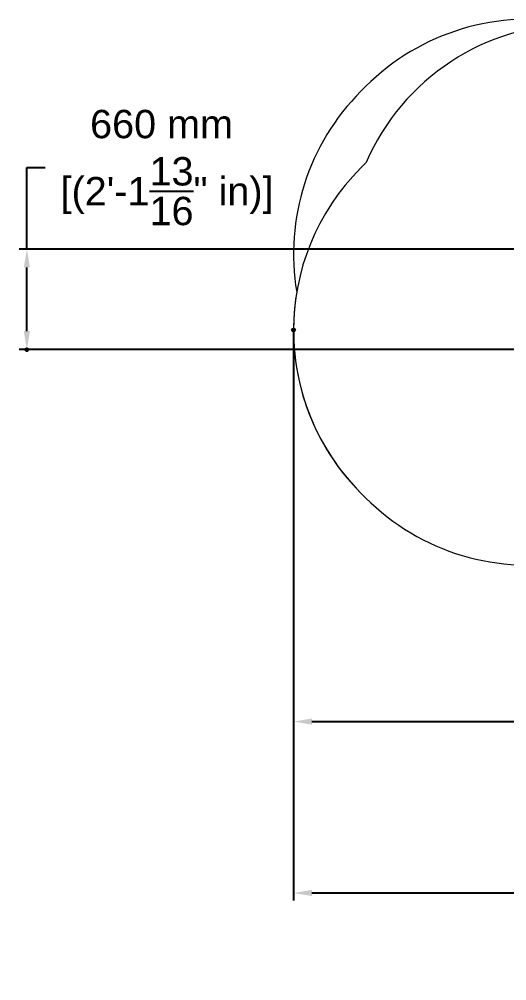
# Model space of a CAD drawing. Extents: x -4680 to 4634, y -4524 to 4501.
# Drawn here: x -4680 to -1498, y -4524 to 1750 of the extents above; entities that cross this region are included whole.
import ezdxf

# ---------------------------------------------------------------- set-up
doc = ezdxf.new("R2010")
doc.units = 0
doc.header["$LTSCALE"] = 5
doc.header["$PDMODE"] = 33
doc.header["$PDSIZE"] = 20
for name, color, linetype in [('REFERENCE', 9, 'CONTINUOUS'), ('REVIEW_REQUIRED', 30, 'CONTINUOUS'), ('SAFETY_ZONE', 1, 'CONTINUOUS')]:
    doc.layers.add(name, color=color, linetype=linetype)
doc.styles.add('LG1', font='arial.ttf', dxfattribs={"height": 185})
doc.dimstyles.new('LG_DIM', dxfattribs={"dimtxt": 185, "dimasz": 120, "dimexe": 50, "dimexo": 1, "dimgap": 50, "dimtad": 1, "dimdec": 0, "dimrnd": 10, "dimtxsty": 'LG1', "dimcen": 2.5, "dimclrt": 4, "dimadec": 4, "dimazin": 3, "dimtfac": 1, "dimtdec": 0, "dimtmove": 0, "dimatfit": 3, "dimarcsym": 0})

# ---------------------------------------------------------------- blocks, each defined once
blk = doc.blocks.new('*D4')
at = {"layer": 'REFERENCE', "color": 0, "transparency": 16777216}
for p in [(3070.7, 212.7), (-2889.9, -277.7), (3070.7, -2833.1)]:
    blk.add_point(p, dxfattribs=at)
at = {"layer": 'REVIEW_REQUIRED', "color": 0, "lineweight": -2, "transparency": 16777216}
for p, q in [((3070.7, 211.7), (3070.7, -2883.1)), ((-2889.9, -278.7), (-2889.9, -2883.1)), ((-2769.9, -2833.1), (-1028.3, -2833.1)), ((2950.7, -2833.1), (508.1, -2833.1))]:
    blk.add_line(p, q, dxfattribs=at)
at = {"layer": 'REVIEW_REQUIRED', "color": 0, "transparency": 16777216}
for points in [[(-2769.9, -2813.1), (-2769.9, -2853.1), (-2889.9, -2833.1)], [(2950.7, -2813.1), (2950.7, -2853.1), (3070.7, -2833.1)]]:
    blk.add_solid(points, dxfattribs=at)
at = {"layer": 'REVIEW_REQUIRED', "color": 4, "transparency": 16777216, "insert": (-260.1, -2833.1), "char_height": 185, "attachment_point": 5, "style": 'LG1'}
blk.add_mtext('\\A1;5960 mm\\P [(19\'-6{\\H1x;\\S7/8;}" in)]', dxfattribs=at)
blk = doc.blocks.new('*D7')
at = {"layer": 'REFERENCE', "color": 0, "transparency": 16777216}
for p in [(-1378.1, 250.5), (-4630.4, -405.2), (1292.6, -405.2)]:
    blk.add_point(p, dxfattribs=at)
at = {"layer": 'REVIEW_REQUIRED', "color": 0, "lineweight": -2, "transparency": 16777216}
for p, q in [((-4630.4, 250.5), (-4630.4, 782.6)), ((-4630.4, 782.6), (-4510.4, 782.6)), ((-1379.1, 250.5), (-4680.4, 250.5)), ((-4630.4, -285.2), (-4630.4, 130.5)), ((1291.6, -405.2), (-4680.4, -405.2))]:
    blk.add_line(p, q, dxfattribs=at)
at = {"layer": 'REVIEW_REQUIRED', "color": 0, "transparency": 16777216}
for points in [[(-4650.4, 130.5), (-4610.4, 130.5), (-4630.4, 250.5)], [(-4650.4, -285.2), (-4610.4, -285.2), (-4630.4, -405.2)]]:
    blk.add_solid(points, dxfattribs=at)
at = {"layer": 'REVIEW_REQUIRED', "color": 4, "transparency": 16777216, "insert": (-3751.3, 782.6), "char_height": 185, "attachment_point": 5, "style": 'LG1'}
blk.add_mtext('\\A1;660 mm\\P [(2\'-1{\\H1.000000x;\\S13/16;}" in)]', dxfattribs=at)
blk = doc.blocks.new('*D8')
at = {"layer": 'REFERENCE', "color": 0, "transparency": 16777216}
for p in [(3165.2, -32.4), (-2889.9, -277.7), (3165.2, -3951.6)]:
    blk.add_point(p, dxfattribs=at)
at = {"layer": 'REVIEW_REQUIRED', "color": 0, "lineweight": -2, "transparency": 16777216}
for p, q in [((3165.2, -33.4), (3165.2, -4001.6)), ((-2889.9, -278.7), (-2889.9, -4001.6)), ((-2769.9, -3951.6), (-720.5, -3951.6)), ((3045.2, -3951.6), (995.8, -3951.6))]:
    blk.add_line(p, q, dxfattribs=at)
at = {"layer": 'REVIEW_REQUIRED', "color": 0, "transparency": 16777216}
for points in [[(-2769.9, -3931.6), (-2769.9, -3971.6), (-2889.9, -3951.6)], [(3045.2, -3931.6), (3045.2, -3971.6), (3165.2, -3951.6)]]:
    blk.add_solid(points, dxfattribs=at)
at = {"layer": 'REVIEW_REQUIRED', "color": 4, "transparency": 16777216, "char_height": 185, "attachment_point": 5, "style": 'LG1'}
for s, insert in [('\\A1;6060 mm', (137.7, -3807.1)), ('\\A1;[(19\'-10{\\H1x;\\S9/16;}" in)]', (137.7, -4248.5))]:
    blk.add_mtext(s, dxfattribs=dict(at, insert=insert))

msp = doc.modelspace()

# ---------------------------------------------------------------- linework, layer by layer
at = {"layer": 'SAFETY_ZONE', "color": 83, "linetype": 'Continuous', "lineweight": 0}
for p, q in [((-2419.8, 1310.7), (-2450.2, 1280.3)), ((-2450.2, -1341.9), (-2419.8, -1372.3))]:
    msp.add_line(p, q, dxfattribs=at)
at = {"layer": 'SAFETY_ZONE', "linetype": 'Continuous', "lineweight": 0}
for p, q in [((-2416.4, 814.7), (-2450.2, 780.9)), ((-2450.2, -1341.9), (-2419.8, -1372.3))]:
    msp.add_line(p, q, dxfattribs=at)
at = {"layer": 'SAFETY_ZONE', "color": 83, "linetype": 'Continuous', "lineweight": 0}
for centre, start, end in [((-1358.5, 249.3), 78.33855, 135), ((-1388.9, 218.9), 135, 189.57657), ((-1388.9, -280.5), 170.42343, 225), ((-1358.5, -310.9), 225, 281.74222)]:
    msp.add_arc(centre, 1501, start, end, dxfattribs=at)
at = {"layer": 'SAFETY_ZONE', "linetype": 'Continuous', "lineweight": 0}
for centre, start, end in [((-1038.9, 218.4), 90, 156.59442), ((-1388.9, -280.5), 135, 225), ((-1358.5, -310.9), 225, 281.74222)]:
    msp.add_arc(centre, 1501, start, end, dxfattribs=at)

# ---------------------------------------------------------------- dimensions: what is measured, and where the dimension line sits
at = {"layer": 'REVIEW_REQUIRED'}
dim = msp.add_linear_dim(base=(-4630.4, -405.2), p1=(-1378.1, 250.5), p2=(1292.6, -405.2), angle=90, dimstyle='LG_DIM', dxfattribs=at)
dim.commit()
dim.dimension.update_dxf_attribs({"geometry": '*D7', "text_midpoint": (-3751.3, 782.6), "dimtype": 160})
dim = msp.add_linear_dim(base=(3070.7, -2833.1), p1=(-2889.9, -277.7), p2=(3070.7, 212.7), dimstyle='LG_DIM', dxfattribs=at)
dim.commit()
dim.dimension.update_dxf_attribs({"geometry": '*D4', "text_midpoint": (-260.1, -2833.1), "dimtype": 160})
dim = msp.add_linear_dim(base=(3165.2, -3951.6), p1=(-2889.9, -277.7), p2=(3165.2, -32.4), dimstyle='LG_DIM', dxfattribs=at)
dim.commit()
dim.dimension.update_dxf_attribs({"geometry": '*D8', "text_midpoint": (137.7, -3951.6)})

doc.saveas('drawing.dxf')
